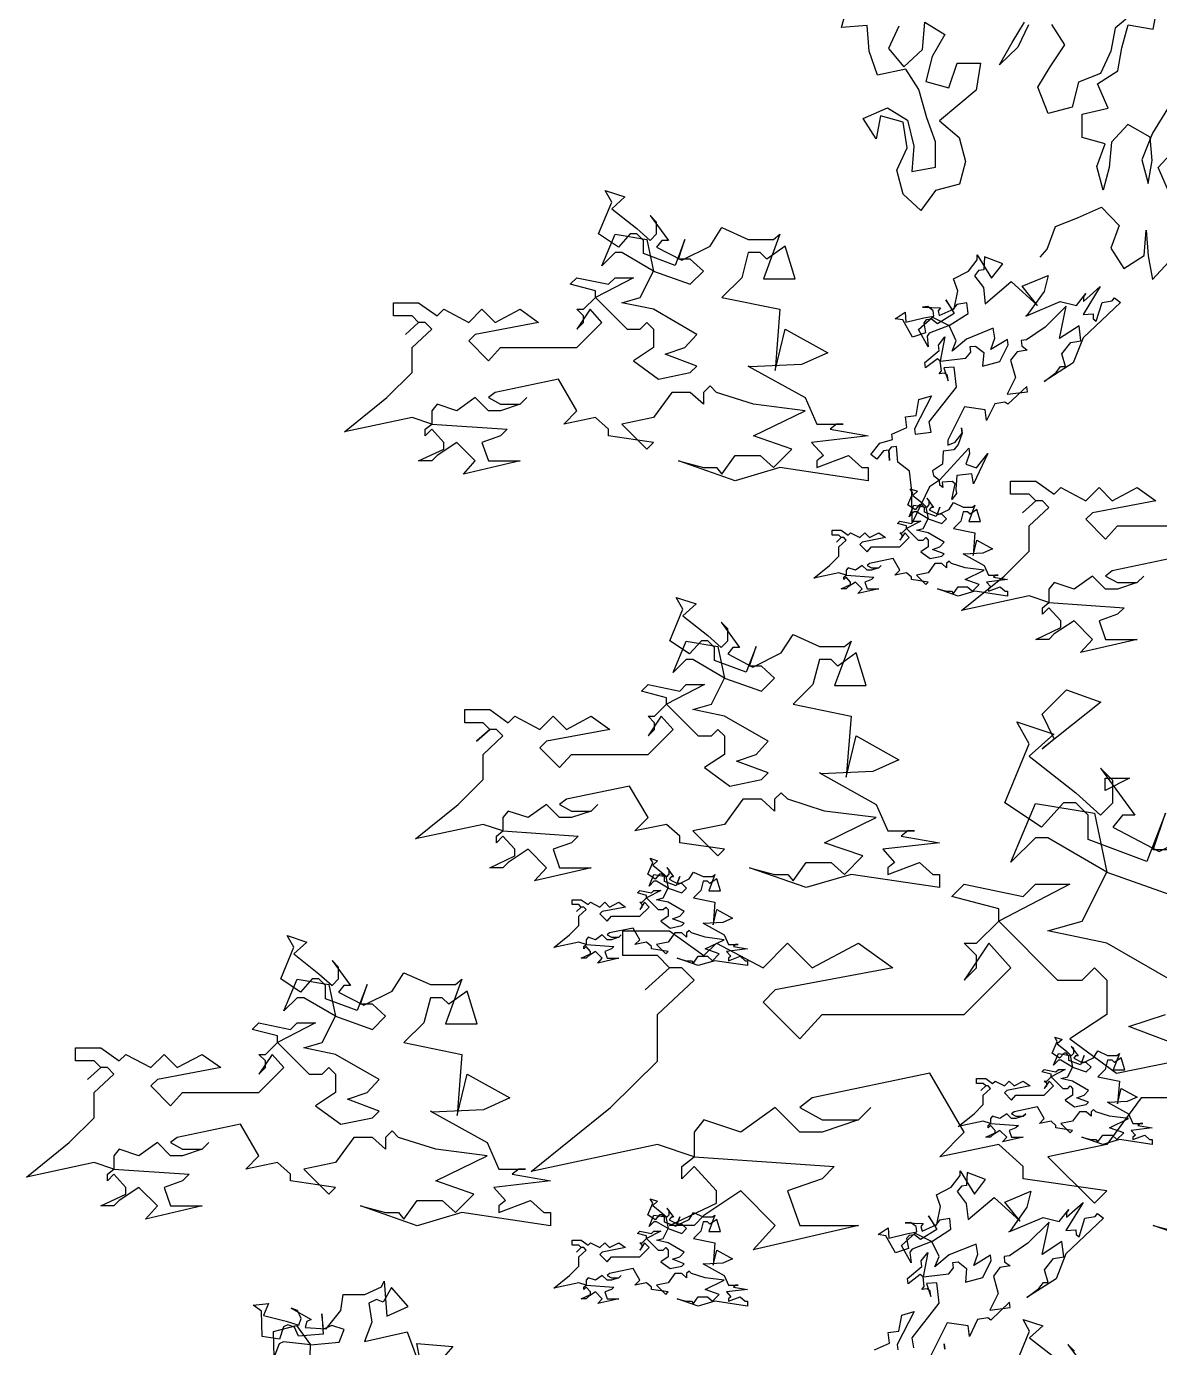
# Model space of a CAD drawing. Header units: millimetres. Extents: x 684983 to 685377, y 990360 to 990509.
# Drawn here: x 685003.9329 to 685004.344, y 990375.211 to 990375.6905 of the extents above; entities that cross this region are included whole.
import ezdxf

# ---------------------------------------------------------------- set-up
doc = ezdxf.new("R2010")
doc.units = ezdxf.units.MM
doc.layers.add('SYMBOLS', color=7, linetype='Continuous')
doc.layers.add('VENGA TREE', color=7, linetype='Continuous')

# ---------------------------------------------------------------- blocks, each defined once
blk = doc.blocks.new('A$C7BFB01F8')
at = {"layer": 'SYMBOLS', "color": 73}
for points in [[(1.6224, 3.7359), (1.6307, 3.7458), (1.6409, 3.7733), (1.6677, 3.7839), (1.6972, 3.7968), (1.7185, 3.7743), (1.7084, 3.7468), (1.7243, 3.7221), (1.749, 3.738), (1.7516, 3.7688), (1.7541, 3.7376), (1.7593, 3.7087), (1.7793, 3.7302)], [(1.779, 3.8156), (1.766, 3.8451), (1.786, 3.8666)], [(1.7774, 3.9165), (1.7594, 3.8871), (1.7462, 3.8546), (1.754, 3.8255), (1.759, 3.8535), (1.7564, 3.8821), (1.7293, 3.8974), (1.7093, 3.8759), (1.7066, 3.8451), (1.699, 3.8174), (1.6912, 3.8465), (1.7014, 3.874), (1.6736, 3.8816), (1.6735, 3.9101), (1.7052, 3.9176), (1.6922, 3.9472), (1.7169, 3.9631), (1.7219, 3.9911), (1.7295, 4.0189), (1.7601, 4.0137), (1.7651, 4.0417)], [(1.736, 4.0338), (1.7137, 4.0151), (1.7086, 3.9871), (1.6959, 3.9598), (1.6691, 3.9492), (1.6613, 3.9189), (1.6322, 3.9111), (1.6195, 3.9432), (1.6346, 3.9677), (1.6524, 3.9946), (1.6365, 4.0193)], [(1.608, 4.0192), (1.5953, 3.9918), (1.5728, 3.9705), (1.5881, 3.9976), (1.6031, 4.0222)], [(1.4502, 4.0174), (1.4375, 3.9901), (1.4562, 3.9678), (1.4788, 3.9891), (1.4817, 4.0224), (1.5062, 4.0074), (1.4909, 3.9803), (1.4831, 3.9499), (1.5109, 3.9423), (1.5212, 3.9724), (1.5497, 3.9725), (1.5442, 3.9394), (1.4996, 3.902), (1.5237, 3.8818), (1.5315, 3.8526), (1.5239, 3.8249), (1.4948, 3.8171), (1.4771, 3.7928), (1.4556, 3.8127), (1.4478, 3.8418), (1.4605, 3.8692), (1.4555, 3.9006), (1.4278, 3.9082), (1.4227, 3.8802), (1.4068, 3.9049), (1.4364, 3.9178), (1.4609, 3.9027), (1.4685, 3.8711), (1.4658, 3.8403), (1.4947, 3.8455), (1.4948, 3.8765), (1.4844, 3.9059), (1.4745, 3.9403), (1.4586, 3.965), (1.4243, 3.9576), (1.4139, 3.987), (1.4115, 4.0182), (1.3803, 4.0158), (1.3879, 4.0435)], [(1.1004, 3.7948), (1.131, 3.7707), (1.1471, 3.7562), (1.155, 3.7642), (1.155, 3.7787), (1.1471, 3.7868), (1.1695, 3.7562), (1.1615, 3.7562), (1.155, 3.7482), (1.1856, 3.7322), (1.2202, 3.7494), (1.2346, 3.7719), (1.2668, 3.7574), (1.2973, 3.7574), (1.3052, 3.7638), (1.2852, 3.7096), (1.3238, 3.7096), (1.3117, 3.7494), (1.2892, 3.7334), (1.2813, 3.7414), (1.2668, 3.7414), (1.2588, 3.7108), (1.2346, 3.6868), (1.3052, 3.6724), (1.2995, 3.5978), (1.3117, 3.6482), (1.3636, 3.6193), (1.3316, 3.6049), (1.2689, 3.6021), (1.2668, 3.6032), (1.3359, 3.5647), (1.3502, 3.5325), (1.3825, 3.5325), (1.3744, 3.5325), (1.3664, 3.5261), (1.4129, 3.518), (1.3439, 3.5101), (1.3583, 3.4941), (1.3502, 3.4875), (1.3502, 3.4795), (1.3888, 3.4941), (1.405, 3.4795), (1.4129, 3.4795), (1.4129, 3.4634), (1.3052, 3.4795), (1.2506, 3.4634), (1.1816, 3.4875), (1.2122, 3.4795), (1.2282, 3.4795), (1.2346, 3.4715), (1.2506, 3.4941), (1.2813, 3.4941), (1.2973, 3.4795), (1.3198, 3.502), (1.2732, 3.518), (1.3359, 3.5487), (1.2732, 3.5566), (1.2282, 3.5711), (1.2202, 3.5791), (1.2122, 3.5711), (1.2122, 3.5566), (1.1961, 3.5711), (1.1736, 3.5711), (1.1511, 3.5405), (1.1125, 3.5325), (1.1432, 3.502), (1.1511, 3.5101), (1.0965, 3.518), (1.0965, 3.5261), (1.0805, 3.5405), (1.0419, 3.5325), (1.0579, 3.5487), (1.0355, 3.5871), (0.9584, 3.5711), (0.9503, 3.5647), (0.9649, 3.5566), (0.9888, 3.5566), (0.9969, 3.5647), (0.9888, 3.5566), (0.9649, 3.5487), (0.9503, 3.5487), (0.9342, 3.5647), (0.9118, 3.5487), (0.8876, 3.5566), (0.8813, 3.5487), (0.8813, 3.5325), (0.9728, 3.5261), (0.9649, 3.518), (0.9423, 3.5101), (0.9503, 3.4875), (0.9888, 3.4875), (0.9198, 3.4715), (0.9342, 3.4875), (0.9118, 3.5101), (0.8876, 3.4941), (0.8813, 3.4875), (0.8651, 3.4875), (0.8958, 3.502), (0.8958, 3.5101), (0.8813, 3.5261), (0.8732, 3.518), (0.8732, 3.5261), (0.8813, 3.5325), (0.8572, 3.5405), (0.7747, 3.5228), (0.8265, 3.5647), (0.8572, 3.5951), (0.8572, 3.6257), (0.8813, 3.6482), (0.8732, 3.6562), (0.8651, 3.6562), (0.8491, 3.6417), (0.8651, 3.6562), (0.8572, 3.6643), (0.8346, 3.6643), (0.8346, 3.6803), (0.8651, 3.6803), (0.8876, 3.6643), (0.8958, 3.6724), (0.9263, 3.6562), (0.9423, 3.6724), (0.9584, 3.6562), (0.9888, 3.6724), (1.0113, 3.6562), (0.9342, 3.6417), (0.9263, 3.6338), (0.9503, 3.6097), (0.9649, 3.6257), (1.0579, 3.6257), (1.0885, 3.6562), (1.0741, 3.6724), (1.0579, 3.6482), (1.0659, 3.6562), (1.0659, 3.6643), (1.0579, 3.6724), (1.0659, 3.6724), (1.0805, 3.6868), (1.0805, 3.6948), (1.0499, 3.7028), (1.0579, 3.7108), (1.0965, 3.7028), (1.1046, 3.7108), (1.1269, 3.7108), (1.0805, 3.6868), (1.119, 3.6482), (1.1351, 3.6482), (1.1432, 3.6562), (1.1511, 3.6482), (1.1511, 3.6257), (1.1269, 3.6097), (1.1575, 3.5871), (1.1961, 3.5951), (1.2042, 3.6032), (1.1656, 3.6177), (1.1896, 3.6257), (1.2042, 3.6417), (1.1511, 3.6724), (1.1125, 3.6803), (1.1351, 3.6868), (1.1511, 3.7188), (1.1125, 3.7414), (1.1046, 3.7414), (1.0885, 3.7253), (1.1046, 3.7638), (1.1432, 3.7574), (1.1511, 3.7188), (1.1961, 3.7028), (1.2122, 3.7188), (1.1961, 3.7334), (1.1816, 3.7334), (1.1896, 3.7574), (1.1775, 3.7258), (1.139, 3.7402), (1.139, 3.7562), (1.131, 3.7642), (1.1229, 3.7642), (1.1085, 3.7482), (1.0844, 3.7642), (1.1004, 3.8028), (1.0924, 3.8172), (1.1165, 3.8093), (1.1004, 3.7948), (1.1004, 3.7948)], [(1.4588, 3.6566), (1.4806, 3.6619), (1.4929, 3.6641), (1.4921, 3.6706), (1.4855, 3.6757), (1.479, 3.675), (1.5009, 3.6743), (1.498, 3.6706), (1.4993, 3.6649), (1.5175, 3.673), (1.522, 3.6949), (1.5169, 3.7094), (1.5349, 3.7188), (1.5457, 3.7327), (1.5456, 3.7386), (1.5631, 3.7102), (1.5768, 3.7277), (1.5545, 3.7364), (1.5538, 3.7205), (1.5473, 3.7197), (1.5422, 3.7131), (1.5532, 3.6987), (1.5555, 3.6791), (1.5872, 3.7061), (1.619, 3.6769), (1.6004, 3.7004), (1.632, 3.7137), (1.6272, 3.6941), (1.6062, 3.6646), (1.6049, 3.664), (1.6469, 3.6817), (1.6666, 3.6768), (1.6781, 3.6914), (1.6753, 3.6878), (1.6753, 3.6818), (1.6955, 3.7001), (1.6746, 3.6659), (1.687, 3.6668), (1.6871, 3.6608), (1.6907, 3.6579), (1.6978, 3.6806), (1.7102, 3.6828), (1.713, 3.6864), (1.7203, 3.6807), (1.6747, 3.6375), (1.6626, 3.607), (1.6271, 3.5842), (1.6417, 3.5952), (1.6473, 3.6025), (1.6532, 3.6026), (1.6487, 3.6179), (1.6596, 3.6318), (1.6719, 3.6339), (1.6697, 3.6521), (1.6458, 3.6367), (1.6542, 3.676), (1.6283, 3.6504), (1.6057, 3.6351), (1.5993, 3.6343), (1.6, 3.6278), (1.6066, 3.6227), (1.5943, 3.6205), (1.5863, 3.6103), (1.5922, 3.5892), (1.5821, 3.5689), (1.6069, 3.5719), (1.6061, 3.5784), (1.583, 3.5565), (1.5794, 3.5593), (1.5671, 3.5572), (1.557, 3.5368), (1.5554, 3.5498), (1.53, 3.5533), (1.5098, 3.5126), (1.5098, 3.5066), (1.5187, 3.5104), (1.5272, 3.5213), (1.5264, 3.5278), (1.5272, 3.5213), (1.5223, 3.5076), (1.5171, 3.5009), (1.5042, 3.4994), (1.5034, 3.4835), (1.4912, 3.4753), (1.4926, 3.4696), (1.4999, 3.4639), (1.5354, 3.5032), (1.5362, 3.4967), (1.5318, 3.4836), (1.5449, 3.4792), (1.5586, 3.4967), (1.5413, 3.4597), (1.5392, 3.4719), (1.521, 3.4698), (1.5196, 3.4531), (1.5204, 3.4479), (1.5146, 3.4406), (1.5189, 3.4596), (1.5153, 3.4625), (1.5028, 3.4616), (1.5036, 3.4551), (1.5, 3.4579), (1.4999, 3.4639), (1.4877, 3.4558), (1.4664, 3.412), (1.4659, 3.4505), (1.463, 3.4752), (1.4491, 3.4861), (1.4474, 3.505), (1.4409, 3.5042), (1.438, 3.5005), (1.4389, 3.4881), (1.438, 3.5005), (1.4315, 3.4998), (1.4235, 3.4896), (1.4162, 3.4952), (1.4271, 3.5091), (1.4423, 3.5136), (1.4416, 3.5202), (1.4598, 3.5283), (1.4581, 3.5413), (1.4712, 3.5429), (1.4747, 3.5624), (1.49, 3.5669), (1.4692, 3.5268), (1.47, 3.5203), (1.4894, 3.5226), (1.4873, 3.535), (1.5204, 3.5772), (1.5174, 3.6019), (1.505, 3.6011), (1.5102, 3.5852), (1.5094, 3.5917), (1.5057, 3.5945), (1.4992, 3.5938), (1.5021, 3.5974), (1.5007, 3.6092), (1.4971, 3.612), (1.4826, 3.601), (1.4818, 3.6075), (1.4992, 3.6221), (1.4984, 3.6287), (1.5063, 3.6388), (1.5007, 3.6092), (1.5319, 3.6129), (1.5377, 3.6202), (1.5369, 3.6268), (1.5434, 3.6275), (1.5536, 3.6195), (1.5522, 3.6028), (1.5734, 3.6087), (1.5835, 3.6291), (1.5827, 3.6356), (1.5624, 3.6232), (1.5672, 3.637), (1.5651, 3.6493), (1.5324, 3.6361), (1.515, 3.6214), (1.5201, 3.6339), (1.5113, 3.6526), (1.4873, 3.6431), (1.4845, 3.6395), (1.486, 3.6265), (1.4743, 3.6475), (1.491, 3.6627), (1.5113, 3.6526), (1.5346, 3.6674), (1.533, 3.6803), (1.5207, 3.6782), (1.5155, 3.6717), (1.5075, 3.6838), (1.5175, 3.6671), (1.4973, 3.6547), (1.49, 3.6604), (1.4835, 3.6596), (1.4806, 3.656), (1.4828, 3.6437), (1.4669, 3.6385), (1.4551, 3.6595), (1.4457, 3.6609), (1.4579, 3.669), (1.4588, 3.6566), (1.4588, 3.6566)], [(0.7131, 2.8865), (0.7436, 2.8624), (0.7598, 2.848), (0.7677, 2.856), (0.7677, 2.8705), (0.7598, 2.8786), (0.7822, 2.848), (0.7741, 2.848), (0.7677, 2.84), (0.7982, 2.824), (0.8329, 2.8412), (0.8473, 2.8636), (0.8794, 2.8492), (0.9099, 2.8492), (0.9179, 2.8556), (0.8978, 2.8014), (0.9364, 2.8014), (0.9243, 2.8412), (0.9019, 2.8252), (0.8939, 2.8331), (0.8794, 2.8331), (0.8715, 2.8026), (0.8473, 2.7785), (0.9179, 2.7641), (0.9121, 2.6896), (0.9243, 2.7399), (0.9763, 2.7111), (0.9443, 2.6967), (0.8816, 2.6938), (0.8794, 2.6949), (0.9485, 2.6565), (0.9629, 2.6243), (0.9952, 2.6243), (0.9871, 2.6243), (0.979, 2.6179), (1.0256, 2.6098), (0.9566, 2.6019), (0.971, 2.5858), (0.9629, 2.5793), (0.9629, 2.5712), (1.0015, 2.5858), (1.0176, 2.5712), (1.0256, 2.5712), (1.0256, 2.5552), (0.9179, 2.5712), (0.8633, 2.5552), (0.7943, 2.5793), (0.8248, 2.5712), (0.8408, 2.5712), (0.8473, 2.5633), (0.8633, 2.5858), (0.8939, 2.5858), (0.9099, 2.5712), (0.9325, 2.5938), (0.8859, 2.6098), (0.9485, 2.6404), (0.8859, 2.6484), (0.8408, 2.6629), (0.8329, 2.6708), (0.8248, 2.6629), (0.8248, 2.6484), (0.8088, 2.6629), (0.7862, 2.6629), (0.7638, 2.6323), (0.7252, 2.6243), (0.7558, 2.5938), (0.7638, 2.6019), (0.7092, 2.6098), (0.7092, 2.6179), (0.6932, 2.6323), (0.6546, 2.6243), (0.6706, 2.6404), (0.6481, 2.6789), (0.5711, 2.6629), (0.5629, 2.6565), (0.5775, 2.6484), (0.6015, 2.6484), (0.6096, 2.6565), (0.6015, 2.6484), (0.5775, 2.6404), (0.5629, 2.6404), (0.5469, 2.6565), (0.5244, 2.6404), (0.5002, 2.6484), (0.4939, 2.6404), (0.4939, 2.6243), (0.5855, 2.6179), (0.5775, 2.6098), (0.555, 2.6019), (0.5629, 2.5793), (0.6015, 2.5793), (0.5325, 2.5633), (0.5469, 2.5793), (0.5244, 2.6019), (0.5002, 2.5858), (0.4939, 2.5793), (0.4778, 2.5793), (0.5084, 2.5938), (0.5084, 2.6019), (0.4939, 2.6179), (0.4859, 2.6098), (0.4859, 2.6179), (0.4939, 2.6243), (0.4698, 2.6323), (0.3873, 2.6146), (0.4392, 2.6565), (0.4698, 2.6869), (0.4698, 2.7175), (0.4939, 2.7399), (0.4859, 2.748), (0.4778, 2.748), (0.4618, 2.7335), (0.4778, 2.748), (0.4698, 2.7561), (0.4473, 2.7561), (0.4473, 2.7721), (0.4778, 2.7721), (0.5002, 2.7561), (0.5084, 2.7641), (0.5389, 2.748), (0.555, 2.7641), (0.5711, 2.748), (0.6015, 2.7641), (0.624, 2.748), (0.5469, 2.7335), (0.5389, 2.7256), (0.5629, 2.7015), (0.5775, 2.7175), (0.6706, 2.7175), (0.7011, 2.748), (0.6867, 2.7641), (0.6706, 2.7399), (0.6786, 2.748), (0.6786, 2.7561), (0.6706, 2.7641), (0.6786, 2.7641), (0.6932, 2.7785), (0.6932, 2.7866), (0.6625, 2.7945), (0.6706, 2.8026), (0.7092, 2.7945), (0.7172, 2.8026), (0.7396, 2.8026), (0.6932, 2.7785), (0.7316, 2.7399), (0.7478, 2.7399), (0.7558, 2.748), (0.7638, 2.7399), (0.7638, 2.7175), (0.7396, 2.7015), (0.7702, 2.6789), (0.8088, 2.6869), (0.8169, 2.6949), (0.7783, 2.7094), (0.8023, 2.7175), (0.8169, 2.7335), (0.7638, 2.7641), (0.7252, 2.7721), (0.7478, 2.7785), (0.7638, 2.8106), (0.7252, 2.8331), (0.7172, 2.8331), (0.7011, 2.8171), (0.7172, 2.8556), (0.7558, 2.8492), (0.7638, 2.8106), (0.8088, 2.7945), (0.8248, 2.8106), (0.8088, 2.8252), (0.7943, 2.8252), (0.8023, 2.8492), (0.7902, 2.8175), (0.7517, 2.8319), (0.7517, 2.848), (0.7436, 2.856), (0.7356, 2.856), (0.7212, 2.84), (0.6971, 2.856), (0.7131, 2.8946), (0.705, 2.909), (0.7291, 2.901), (0.7131, 2.8865), (0.7131, 2.8865)], [(0.676, 2.4458), (0.7039, 2.4389), (0.7192, 2.4341), (0.7221, 2.442), (0.7177, 2.4517), (0.7098, 2.4547), (0.7343, 2.441), (0.7289, 2.4385), (0.727, 2.4312), (0.7524, 2.4297), (0.7705, 2.4519), (0.7733, 2.4714), (0.7994, 2.4715), (0.8199, 2.4808), (0.8233, 2.4876), (0.8264, 2.445), (0.8523, 2.4568), (0.832, 2.4799), (0.8218, 2.4622), (0.814, 2.4651), (0.8043, 2.4607), (0.8083, 2.4377), (0.7993, 2.4141), (0.8513, 2.426), (0.8702, 2.3741), (0.863, 2.4117), (0.9068, 2.4082), (0.8897, 2.3887)], [(0.7324, 2.3837), (0.7333, 2.4102), (0.7005, 2.4136), (0.6951, 2.4111), (0.6892, 2.3954), (0.6882, 2.4262), (0.7162, 2.4337), (0.7333, 2.4102), (0.7685, 2.4131), (0.7744, 2.4288), (0.7592, 2.4338), (0.7494, 2.4293), (0.7474, 2.4479), (0.749, 2.4229), (0.7187, 2.4208), (0.7138, 2.4316), (0.7059, 2.4346), (0.7004, 2.4321), (0.6957, 2.4169), (0.6745, 2.4204), (0.6735, 2.4512), (0.6637, 2.4585), (0.6823, 2.4605), (0.676, 2.4458), (0.676, 2.4458)]]:
    blk.add_lwpolyline(points, dxfattribs=at)
at = {"layer": 'SYMBOLS', "color": 99}
for points in [[(1.7873, 3.3696), (1.7102, 3.3536), (1.702, 3.3472), (1.7166, 3.3391), (1.7406, 3.3391), (1.7487, 3.3472), (1.7406, 3.3391), (1.7166, 3.3312), (1.702, 3.3312), (1.686, 3.3472), (1.6636, 3.3312), (1.6394, 3.3391), (1.633, 3.3312), (1.633, 3.315), (1.7246, 3.3086), (1.7166, 3.3005), (1.6941, 3.2926), (1.702, 3.27), (1.7406, 3.27), (1.6716, 3.254), (1.686, 3.27), (1.6636, 3.2926), (1.6394, 3.2766), (1.633, 3.27), (1.6169, 3.27), (1.6475, 3.2845), (1.6475, 3.2926), (1.633, 3.3086), (1.625, 3.3005), (1.625, 3.3086), (1.633, 3.315), (1.609, 3.323), (1.5264, 3.3053), (1.5783, 3.3472), (1.609, 3.3776), (1.609, 3.4082), (1.633, 3.4307), (1.625, 3.4387), (1.6169, 3.4387), (1.6009, 3.4242), (1.6169, 3.4387), (1.609, 3.4468), (1.5864, 3.4468), (1.5864, 3.4628), (1.6169, 3.4628), (1.6394, 3.4468), (1.6475, 3.4549), (1.678, 3.4387), (1.6941, 3.4549), (1.7102, 3.4387), (1.7406, 3.4549), (1.7631, 3.4387), (1.686, 3.4242), (1.678, 3.4163), (1.702, 3.3922), (1.7166, 3.4082), (1.8097, 3.4082)], [(1.4671, 3.4452), (1.4784, 3.4363), (1.4843, 3.4309), (1.4873, 3.4339), (1.4873, 3.4392), (1.4843, 3.4422), (1.4926, 3.4309), (1.4896, 3.4309), (1.4873, 3.428), (1.4985, 3.422), (1.5114, 3.4284), (1.5167, 3.4367), (1.5286, 3.4313), (1.5398, 3.4313), (1.5428, 3.4337), (1.5354, 3.4137), (1.5496, 3.4137), (1.5452, 3.4284), (1.5369, 3.4225), (1.5339, 3.4254), (1.5286, 3.4254), (1.5256, 3.4141), (1.5167, 3.4052), (1.5428, 3.3999), (1.5406, 3.3724), (1.5452, 3.391), (1.5644, 3.3803), (1.5525, 3.375), (1.5294, 3.3739), (1.5286, 3.3743), (1.5541, 3.3601), (1.5594, 3.3482), (1.5713, 3.3482), (1.5684, 3.3482), (1.5654, 3.3458), (1.5826, 3.3429), (1.5571, 3.3399), (1.5624, 3.334), (1.5594, 3.3316), (1.5594, 3.3286), (1.5737, 3.334), (1.5796, 3.3286), (1.5826, 3.3286), (1.5826, 3.3227), (1.5428, 3.3286), (1.5226, 3.3227), (1.4971, 3.3316), (1.5084, 3.3286), (1.5143, 3.3286), (1.5167, 3.3257), (1.5226, 3.334), (1.5339, 3.334), (1.5398, 3.3286), (1.5482, 3.3369), (1.5309, 3.3429), (1.5541, 3.3542), (1.5309, 3.3571), (1.5143, 3.3625), (1.5114, 3.3654), (1.5084, 3.3625), (1.5084, 3.3571), (1.5024, 3.3625), (1.4941, 3.3625), (1.4858, 3.3512), (1.4715, 3.3482), (1.4829, 3.3369), (1.4858, 3.3399), (1.4656, 3.3429), (1.4656, 3.3458), (1.4597, 3.3512), (1.4454, 3.3482), (1.4514, 3.3542), (1.4431, 3.3684), (1.4146, 3.3625), (1.4116, 3.3601), (1.417, 3.3571), (1.4258, 3.3571), (1.4288, 3.3601), (1.4258, 3.3571), (1.417, 3.3542), (1.4116, 3.3542), (1.4056, 3.3601), (1.3973, 3.3542), (1.3884, 3.3571), (1.3861, 3.3542), (1.3861, 3.3482), (1.4199, 3.3458), (1.417, 3.3429), (1.4086, 3.3399), (1.4116, 3.3316), (1.4258, 3.3316), (1.4003, 3.3257), (1.4056, 3.3316), (1.3973, 3.3399), (1.3884, 3.334), (1.3861, 3.3316), (1.3801, 3.3316), (1.3914, 3.3369), (1.3914, 3.3399), (1.3861, 3.3458), (1.3831, 3.3429), (1.3831, 3.3458), (1.3861, 3.3482), (1.3772, 3.3512), (1.3467, 3.3446), (1.3658, 3.3601), (1.3772, 3.3713), (1.3772, 3.3827), (1.3861, 3.391), (1.3831, 3.394), (1.3801, 3.394), (1.3742, 3.3886), (1.3801, 3.394), (1.3772, 3.3969), (1.3688, 3.3969), (1.3688, 3.4029), (1.3801, 3.4029), (1.3884, 3.3969), (1.3914, 3.3999), (1.4027, 3.394), (1.4086, 3.3999), (1.4146, 3.394), (1.4258, 3.3999), (1.4341, 3.394), (1.4056, 3.3886), (1.4027, 3.3857), (1.4116, 3.3767), (1.417, 3.3827), (1.4514, 3.3827), (1.4626, 3.394), (1.4573, 3.3999), (1.4514, 3.391), (1.4543, 3.394), (1.4543, 3.3969), (1.4514, 3.3999), (1.4543, 3.3999), (1.4597, 3.4052), (1.4597, 3.4082), (1.4484, 3.4112), (1.4514, 3.4141), (1.4656, 3.4112), (1.4686, 3.4141), (1.4769, 3.4141), (1.4597, 3.4052), (1.4739, 3.391), (1.4799, 3.391), (1.4829, 3.394), (1.4858, 3.391), (1.4858, 3.3827), (1.4769, 3.3767), (1.4882, 3.3684), (1.5024, 3.3713), (1.5054, 3.3743), (1.4912, 3.3797), (1.5, 3.3827), (1.5054, 3.3886), (1.4858, 3.3999), (1.4715, 3.4029), (1.4799, 3.4052), (1.4858, 3.4171), (1.4715, 3.4254), (1.4686, 3.4254), (1.4626, 3.4195), (1.4686, 3.4337), (1.4829, 3.4313), (1.4858, 3.4171), (1.5024, 3.4112), (1.5084, 3.4171), (1.5024, 3.4225), (1.4971, 3.4225), (1.5, 3.4313), (1.4956, 3.4197), (1.4813, 3.425), (1.4813, 3.4309), (1.4784, 3.4339), (1.4754, 3.4339), (1.4701, 3.428), (1.4612, 3.4339), (1.4671, 3.4481), (1.4641, 3.4535), (1.473, 3.4505), (1.4671, 3.4452), (1.4671, 3.4452)], [(1.1871, 3.2988), (1.2176, 3.2747), (1.2337, 3.2602), (1.2417, 3.2683), (1.2417, 3.2828), (1.2337, 3.2908), (1.2562, 3.2602), (1.2481, 3.2602), (1.2417, 3.2523), (1.2722, 3.2362), (1.3069, 3.2535), (1.3213, 3.2759), (1.3534, 3.2614), (1.3839, 3.2614), (1.3919, 3.2678), (1.3718, 3.2137), (1.4104, 3.2137), (1.3983, 3.2535), (1.3759, 3.2374), (1.3679, 3.2454), (1.3534, 3.2454), (1.3455, 3.2149), (1.3213, 3.1908), (1.3919, 3.1764), (1.3861, 3.1019), (1.3983, 3.1522), (1.4503, 3.1233), (1.4183, 3.1089), (1.3556, 3.1061), (1.3534, 3.1072), (1.4225, 3.0687), (1.4369, 3.0366), (1.4692, 3.0366), (1.4611, 3.0366), (1.453, 3.0301), (1.4996, 3.0221), (1.4306, 3.0141), (1.445, 2.9981), (1.4369, 2.9916), (1.4369, 2.9835), (1.4755, 2.9981), (1.4916, 2.9835), (1.4996, 2.9835), (1.4996, 2.9675), (1.3919, 2.9835), (1.3373, 2.9675), (1.2683, 2.9916), (1.2988, 2.9835), (1.3148, 2.9835), (1.3213, 2.9755), (1.3373, 2.9981), (1.3679, 2.9981), (1.3839, 2.9835), (1.4065, 3.006), (1.3598, 3.0221), (1.4225, 3.0527), (1.3598, 3.0607), (1.3148, 3.0751), (1.3069, 3.0831), (1.2988, 3.0751), (1.2988, 3.0607), (1.2828, 3.0751), (1.2602, 3.0751), (1.2378, 3.0445), (1.1992, 3.0366), (1.2298, 3.006), (1.2378, 3.0141), (1.1832, 3.0221), (1.1832, 3.0301), (1.1672, 3.0445), (1.1286, 3.0366), (1.1446, 3.0527), (1.1221, 3.0912), (1.0451, 3.0751), (1.0369, 3.0687), (1.0515, 3.0607), (1.0755, 3.0607), (1.0836, 3.0687), (1.0755, 3.0607), (1.0515, 3.0527), (1.0369, 3.0527), (1.0209, 3.0687), (0.9984, 3.0527), (0.9742, 3.0607), (0.9679, 3.0527), (0.9679, 3.0366), (1.0595, 3.0301), (1.0515, 3.0221), (1.029, 3.0141), (1.0369, 2.9916), (1.0755, 2.9916), (1.0065, 2.9755), (1.0209, 2.9916), (0.9984, 3.0141), (0.9742, 2.9981), (0.9679, 2.9916), (0.9518, 2.9916), (0.9824, 3.006), (0.9824, 3.0141), (0.9679, 3.0301), (0.9599, 3.0221), (0.9599, 3.0301), (0.9679, 3.0366), (0.9438, 3.0445), (0.8613, 3.0269), (0.9132, 3.0687), (0.9438, 3.0991), (0.9438, 3.1298), (0.9679, 3.1522), (0.9599, 3.1603), (0.9518, 3.1603), (0.9358, 3.1458), (0.9518, 3.1603), (0.9438, 3.1683), (0.9213, 3.1683), (0.9213, 3.1844), (0.9518, 3.1844), (0.9742, 3.1683), (0.9824, 3.1764), (1.0129, 3.1603), (1.029, 3.1764), (1.0451, 3.1603), (1.0755, 3.1764), (1.0979, 3.1603), (1.0209, 3.1458), (1.0129, 3.1378), (1.0369, 3.1137), (1.0515, 3.1298), (1.1446, 3.1298), (1.1751, 3.1603), (1.1607, 3.1764), (1.1446, 3.1522), (1.1525, 3.1603), (1.1525, 3.1683), (1.1446, 3.1764), (1.1525, 3.1764), (1.1672, 3.1908), (1.1672, 3.1989), (1.1365, 3.2068), (1.1446, 3.2149), (1.1832, 3.2068), (1.1912, 3.2149), (1.2136, 3.2149), (1.1672, 3.1908), (1.2056, 3.1522), (1.2218, 3.1522), (1.2298, 3.1603), (1.2378, 3.1522), (1.2378, 3.1298), (1.2136, 3.1137), (1.2442, 3.0912), (1.2828, 3.0991), (1.2909, 3.1072), (1.2523, 3.1217), (1.2763, 3.1298), (1.2909, 3.1458), (1.2378, 3.1764), (1.1992, 3.1844), (1.2218, 3.1908), (1.2378, 3.2228), (1.1992, 3.2454), (1.1912, 3.2454), (1.1751, 3.2294), (1.1912, 3.2678), (1.2298, 3.2614), (1.2378, 3.2228), (1.2828, 3.2068), (1.2988, 3.2228), (1.2828, 3.2374), (1.2683, 3.2374), (1.2763, 3.2614), (1.2642, 3.2298), (1.2257, 3.2442), (1.2257, 3.2602), (1.2176, 3.2683), (1.2096, 3.2683), (1.1952, 3.2523), (1.1711, 3.2683), (1.1871, 3.3069), (1.179, 3.3212), (1.2031, 3.3133), (1.1871, 3.2988), (1.1871, 3.2988)], [(1.6246, 3.1366), (1.6396, 3.1488), (1.6246, 3.1786), (1.6544, 3.2084), (1.6964, 3.1936), (1.6246, 3.1366), (1.6246, 3.1366)], [(1.609, 3.1277), (1.6658, 3.0828), (1.6959, 3.0558), (1.7107, 3.0708), (1.7107, 3.0978), (1.6959, 3.1128), (1.7377, 3.0558), (1.7227, 3.0558), (1.7107, 3.041), (1.7675, 3.0112), (1.832, 3.0432)], [(1.8887, 2.5107), (1.7602, 2.5556), (1.817, 2.5405)], [(1.7872, 2.7112), (1.7452, 2.7112), (1.7034, 2.6542), (1.6315, 2.6394), (1.6886, 2.5826), (1.7034, 2.5976), (1.6017, 2.6124), (1.6017, 2.6274), (1.5719, 2.6542), (1.5, 2.6394), (1.5299, 2.6694), (1.4881, 2.741), (1.3446, 2.7112), (1.3294, 2.6992), (1.3566, 2.6842), (1.4012, 2.6842), (1.4162, 2.6992), (1.4012, 2.6842), (1.3566, 2.6694), (1.3294, 2.6694), (1.2995, 2.6992), (1.2577, 2.6694), (1.2127, 2.6842), (1.2009, 2.6694), (1.2009, 2.6394), (1.3714, 2.6274), (1.3566, 2.6124), (1.3145, 2.5976), (1.3294, 2.5556), (1.4012, 2.5556), (1.2727, 2.5257), (1.2995, 2.5556), (1.2577, 2.5976), (1.2127, 2.5677), (1.2009, 2.5556), (1.1709, 2.5556), (1.2279, 2.5826), (1.2279, 2.5976), (1.2009, 2.6274), (1.1859, 2.6124), (1.1859, 2.6274), (1.2009, 2.6394), (1.156, 2.6542), (1.0024, 2.6213), (1.099, 2.6992), (1.156, 2.7559), (1.156, 2.8129), (1.2009, 2.8547), (1.1859, 2.8697), (1.1709, 2.8697), (1.141, 2.8427), (1.1709, 2.8697), (1.156, 2.8847), (1.114, 2.8847), (1.114, 2.9146), (1.1709, 2.9146), (1.2127, 2.8847), (1.2279, 2.8997), (1.2847, 2.8697), (1.3145, 2.8997), (1.3446, 2.8697), (1.4012, 2.8997), (1.443, 2.8697), (1.2995, 2.8427), (1.2847, 2.8279), (1.3294, 2.7831), (1.3566, 2.8129), (1.5299, 2.8129), (1.5867, 2.8697), (1.5599, 2.8997), (1.5299, 2.8547), (1.5447, 2.8697), (1.5447, 2.8847), (1.5299, 2.8997), (1.5447, 2.8997), (1.5719, 2.9265), (1.5719, 2.9416), (1.5148, 2.9564), (1.5299, 2.9714), (1.6017, 2.9564), (1.6167, 2.9714), (1.6583, 2.9714), (1.5719, 2.9265), (1.6435, 2.8547), (1.6735, 2.8547), (1.6886, 2.8697), (1.7034, 2.8547), (1.7034, 2.8129), (1.6583, 2.7831), (1.7154, 2.741), (1.7872, 2.7559)], [(1.8022, 2.7709), (1.7304, 2.7979), (1.775, 2.8129)], [(1.8022, 2.8427), (1.7034, 2.8997), (1.6315, 2.9146), (1.6735, 2.9265), (1.7034, 2.9862), (1.6315, 3.0282), (1.6167, 3.0282), (1.5867, 2.9984), (1.6167, 3.07), (1.6886, 3.058), (1.7034, 2.9862), (1.7872, 2.9564)], [(1.7872, 3.0134), (1.7602, 3.0134), (1.775, 3.058), (1.7525, 2.9992), (1.6809, 3.026), (1.6809, 3.0558), (1.6658, 3.0708), (1.6508, 3.0708), (1.624, 3.041), (1.5792, 3.0708), (1.609, 3.1427), (1.594, 3.1695), (1.6388, 3.1546), (1.609, 3.1277), (1.609, 3.1277)], [(1.7015, 3.0859), (1.7015, 3.1007), (1.7313, 3.1007), (1.7015, 3.0859), (1.7015, 3.0859)], [(1.1503, 2.9949), (1.1616, 2.986), (1.1675, 2.9806), (1.1705, 2.9836), (1.1705, 2.989), (1.1675, 2.9919), (1.1758, 2.9806), (1.1728, 2.9806), (1.1705, 2.9777), (1.1818, 2.9717), (1.1946, 2.9781), (1.1999, 2.9864), (1.2118, 2.9811), (1.223, 2.9811), (1.226, 2.9834), (1.2186, 2.9634), (1.2328, 2.9634), (1.2284, 2.9781), (1.2201, 2.9722), (1.2171, 2.9751), (1.2118, 2.9751), (1.2088, 2.9639), (1.1999, 2.9549), (1.226, 2.9496), (1.2239, 2.9221), (1.2284, 2.9407), (1.2476, 2.93), (1.2357, 2.9247), (1.2126, 2.9236), (1.2118, 2.924), (1.2373, 2.9098), (1.2426, 2.8979), (1.2546, 2.8979), (1.2516, 2.8979), (1.2486, 2.8956), (1.2658, 2.8926), (1.2403, 2.8896), (1.2456, 2.8837), (1.2426, 2.8813), (1.2426, 2.8783), (1.2569, 2.8837), (1.2629, 2.8783), (1.2658, 2.8783), (1.2658, 2.8724), (1.226, 2.8783), (1.2058, 2.8724), (1.1803, 2.8813), (1.1916, 2.8783), (1.1975, 2.8783), (1.1999, 2.8754), (1.2058, 2.8837), (1.2171, 2.8837), (1.223, 2.8783), (1.2314, 2.8867), (1.2141, 2.8926), (1.2373, 2.9039), (1.2141, 2.9068), (1.1975, 2.9122), (1.1946, 2.9151), (1.1916, 2.9122), (1.1916, 2.9068), (1.1857, 2.9122), (1.1773, 2.9122), (1.169, 2.9009), (1.1548, 2.8979), (1.1661, 2.8867), (1.169, 2.8896), (1.1488, 2.8926), (1.1488, 2.8956), (1.1429, 2.9009), (1.1287, 2.8979), (1.1346, 2.9039), (1.1263, 2.9181), (1.0978, 2.9122), (1.0948, 2.9098), (1.1002, 2.9068), (1.109, 2.9068), (1.112, 2.9098), (1.109, 2.9068), (1.1002, 2.9039), (1.0948, 2.9039), (1.0888, 2.9098), (1.0805, 2.9039), (1.0716, 2.9068), (1.0693, 2.9039), (1.0693, 2.8979), (1.1031, 2.8956), (1.1002, 2.8926), (1.0918, 2.8896), (1.0948, 2.8813), (1.109, 2.8813), (1.0835, 2.8754), (1.0888, 2.8813), (1.0805, 2.8896), (1.0716, 2.8837), (1.0693, 2.8813), (1.0633, 2.8813), (1.0746, 2.8867), (1.0746, 2.8896), (1.0693, 2.8956), (1.0663, 2.8926), (1.0663, 2.8956), (1.0693, 2.8979), (1.0604, 2.9009), (1.0299, 2.8944), (1.049, 2.9098), (1.0604, 2.9211), (1.0604, 2.9324), (1.0693, 2.9407), (1.0663, 2.9437), (1.0633, 2.9437), (1.0574, 2.9383), (1.0633, 2.9437), (1.0604, 2.9466), (1.052, 2.9466), (1.052, 2.9526), (1.0633, 2.9526), (1.0716, 2.9466), (1.0746, 2.9496), (1.0859, 2.9437), (1.0918, 2.9496), (1.0978, 2.9437), (1.109, 2.9496), (1.1173, 2.9437), (1.0888, 2.9383), (1.0859, 2.9354), (1.0948, 2.9265), (1.1002, 2.9324), (1.1346, 2.9324), (1.1459, 2.9437), (1.1405, 2.9496), (1.1346, 2.9407), (1.1375, 2.9437), (1.1375, 2.9466), (1.1346, 2.9496), (1.1375, 2.9496), (1.1429, 2.9549), (1.1429, 2.9579), (1.1316, 2.9609), (1.1346, 2.9639), (1.1488, 2.9609), (1.1518, 2.9639), (1.1601, 2.9639), (1.1429, 2.9549), (1.1571, 2.9407), (1.1631, 2.9407), (1.1661, 2.9437), (1.169, 2.9407), (1.169, 2.9324), (1.1601, 2.9265), (1.1714, 2.9181), (1.1857, 2.9211), (1.1886, 2.924), (1.1744, 2.9294), (1.1832, 2.9324), (1.1886, 2.9383), (1.169, 2.9496), (1.1548, 2.9526), (1.1631, 2.9549), (1.169, 2.9668), (1.1548, 2.9751), (1.1518, 2.9751), (1.1459, 2.9692), (1.1518, 2.9834), (1.1661, 2.9811), (1.169, 2.9668), (1.1857, 2.9609), (1.1916, 2.9668), (1.1857, 2.9722), (1.1803, 2.9722), (1.1832, 2.9811), (1.1788, 2.9694), (1.1645, 2.9747), (1.1645, 2.9806), (1.1616, 2.9836), (1.1586, 2.9836), (1.1533, 2.9777), (1.1444, 2.9836), (1.1503, 2.9979), (1.1473, 3.0032), (1.1562, 3.0002), (1.1503, 2.9949), (1.1503, 2.9949)], [(1.6431, 2.7768), (1.6543, 2.7679), (1.6603, 2.7625), (1.6633, 2.7655), (1.6633, 2.7708), (1.6603, 2.7738), (1.6686, 2.7625), (1.6656, 2.7625), (1.6633, 2.7596), (1.6745, 2.7536), (1.6873, 2.76), (1.6927, 2.7683), (1.7045, 2.7629), (1.7158, 2.7629), (1.7188, 2.7653), (1.7114, 2.7453), (1.7256, 2.7453), (1.7211, 2.76), (1.7128, 2.7541), (1.7099, 2.757), (1.7045, 2.757), (1.7016, 2.7457), (1.6927, 2.7368), (1.7188, 2.7315), (1.7166, 2.704), (1.7211, 2.7226), (1.7404, 2.7119), (1.7285, 2.7066), (1.7054, 2.7055), (1.7045, 2.7059), (1.7301, 2.6917), (1.7354, 2.6798), (1.7473, 2.6798), (1.7444, 2.6798), (1.7414, 2.6775), (1.7586, 2.6745), (1.7331, 2.6715), (1.7384, 2.6656), (1.7354, 2.6632), (1.7354, 2.6602), (1.7497, 2.6656), (1.7556, 2.6602), (1.7586, 2.6602), (1.7586, 2.6543), (1.7188, 2.6602), (1.6986, 2.6543), (1.6731, 2.6632), (1.6844, 2.6602), (1.6903, 2.6602), (1.6927, 2.6573), (1.6986, 2.6656), (1.7099, 2.6656), (1.7158, 2.6602), (1.7242, 2.6686), (1.7069, 2.6745), (1.7301, 2.6858), (1.7069, 2.6887), (1.6903, 2.6941), (1.6873, 2.697), (1.6844, 2.6941), (1.6844, 2.6887), (1.6784, 2.6941), (1.6701, 2.6941), (1.6618, 2.6828), (1.6475, 2.6798), (1.6589, 2.6686), (1.6618, 2.6715), (1.6416, 2.6745), (1.6416, 2.6775), (1.6357, 2.6828), (1.6214, 2.6798), (1.6274, 2.6858), (1.6191, 2.7), (1.5906, 2.6941), (1.5876, 2.6917), (1.5929, 2.6887), (1.6018, 2.6887), (1.6048, 2.6917), (1.6018, 2.6887), (1.5929, 2.6858), (1.5876, 2.6858), (1.5816, 2.6917), (1.5733, 2.6858), (1.5644, 2.6887), (1.562, 2.6858), (1.562, 2.6798), (1.5959, 2.6775), (1.5929, 2.6745), (1.5846, 2.6715), (1.5876, 2.6632), (1.6018, 2.6632), (1.5763, 2.6573), (1.5816, 2.6632), (1.5733, 2.6715), (1.5644, 2.6656), (1.562, 2.6632), (1.5561, 2.6632), (1.5674, 2.6686), (1.5674, 2.6715), (1.562, 2.6775), (1.5591, 2.6745), (1.5591, 2.6775), (1.562, 2.6798), (1.5531, 2.6828), (1.5226, 2.6762), (1.5418, 2.6917), (1.5531, 2.703), (1.5531, 2.7143), (1.562, 2.7226), (1.5591, 2.7256), (1.5561, 2.7256), (1.5502, 2.7202), (1.5561, 2.7256), (1.5531, 2.7285), (1.5448, 2.7285), (1.5448, 2.7345), (1.5561, 2.7345), (1.5644, 2.7285), (1.5674, 2.7315), (1.5787, 2.7256), (1.5846, 2.7315), (1.5906, 2.7256), (1.6018, 2.7315), (1.6101, 2.7256), (1.5816, 2.7202), (1.5787, 2.7173), (1.5876, 2.7084), (1.5929, 2.7143), (1.6274, 2.7143), (1.6386, 2.7256), (1.6333, 2.7315), (1.6274, 2.7226), (1.6303, 2.7256), (1.6303, 2.7285), (1.6274, 2.7315), (1.6303, 2.7315), (1.6357, 2.7368), (1.6357, 2.7398), (1.6244, 2.7428), (1.6274, 2.7457), (1.6416, 2.7428), (1.6446, 2.7457), (1.6529, 2.7457), (1.6357, 2.7368), (1.6499, 2.7226), (1.6559, 2.7226), (1.6589, 2.7256), (1.6618, 2.7226), (1.6618, 2.7143), (1.6529, 2.7084), (1.6642, 2.7), (1.6784, 2.703), (1.6814, 2.7059), (1.6672, 2.7113), (1.676, 2.7143), (1.6814, 2.7202), (1.6618, 2.7315), (1.6475, 2.7345), (1.6559, 2.7368), (1.6618, 2.7487), (1.6475, 2.757), (1.6446, 2.757), (1.6386, 2.7511), (1.6446, 2.7653), (1.6589, 2.7629), (1.6618, 2.7487), (1.6784, 2.7428), (1.6844, 2.7487), (1.6784, 2.7541), (1.6731, 2.7541), (1.676, 2.7629), (1.6716, 2.7513), (1.6573, 2.7566), (1.6573, 2.7625), (1.6543, 2.7655), (1.6514, 2.7655), (1.6461, 2.7596), (1.6371, 2.7655), (1.6431, 2.7797), (1.6401, 2.7851), (1.649, 2.7821), (1.6431, 2.7768), (1.6431, 2.7768)], [(1.4378, 2.5402), (1.4596, 2.5455), (1.4719, 2.5477), (1.4711, 2.5542), (1.4645, 2.5593), (1.458, 2.5586), (1.4799, 2.5579), (1.4771, 2.5542), (1.4784, 2.5485), (1.4965, 2.5566), (1.501, 2.5785), (1.4959, 2.593), (1.5139, 2.6024), (1.5248, 2.6163), (1.5247, 2.6222), (1.5422, 2.5938), (1.5559, 2.6114), (1.5335, 2.62), (1.5328, 2.6041), (1.5264, 2.6033), (1.5212, 2.5968), (1.5322, 2.5823), (1.5346, 2.5627), (1.5662, 2.5897), (1.598, 2.5606), (1.5795, 2.584), (1.6111, 2.5973), (1.6062, 2.5777), (1.5852, 2.5482), (1.584, 2.5476), (1.626, 2.5653), (1.6457, 2.5604), (1.6572, 2.5751), (1.6543, 2.5714), (1.6544, 2.5655), (1.6746, 2.5837), (1.6537, 2.5496), (1.666, 2.5504), (1.6661, 2.5444), (1.6698, 2.5415), (1.6769, 2.5643), (1.6893, 2.5664), (1.6921, 2.57), (1.6994, 2.5643), (1.6538, 2.5211), (1.6417, 2.4906), (1.6062, 2.4679), (1.6207, 2.4789), (1.6264, 2.4861), (1.6323, 2.4862), (1.6278, 2.5015), (1.6386, 2.5154), (1.651, 2.5175), (1.6487, 2.5358), (1.6249, 2.5203), (1.6333, 2.5596), (1.6074, 2.534), (1.5848, 2.5187), (1.5784, 2.5179), (1.5791, 2.5114), (1.5857, 2.5063), (1.5734, 2.5042), (1.5654, 2.4939), (1.5713, 2.4728), (1.5612, 2.4525), (1.5859, 2.4556), (1.5851, 2.462), (1.5621, 2.4401), (1.5584, 2.4429), (1.5462, 2.4408), (1.5361, 2.4204), (1.5345, 2.4334), (1.509, 2.4369), (1.4889, 2.3962)], [(1.5063, 2.4049), (1.5055, 2.4114), (1.5063, 2.4049)], [(1.4206, 2.4038), (1.4388, 2.4119), (1.4372, 2.4249), (1.4502, 2.4265), (1.4537, 2.4461), (1.469, 2.4505), (1.4482, 2.4104), (1.449, 2.4039)], [(1.4685, 2.4063), (1.4664, 2.4186), (1.4995, 2.4608), (1.4965, 2.4855), (1.484, 2.4847), (1.4893, 2.4688), (1.4885, 2.4753), (1.4848, 2.4782), (1.4783, 2.4774), (1.4811, 2.481), (1.4798, 2.4928), (1.4761, 2.4956), (1.4616, 2.4846), (1.4608, 2.4911), (1.4782, 2.5057), (1.4774, 2.5123), (1.4854, 2.5224), (1.4798, 2.4928), (1.511, 2.4965), (1.5167, 2.5039), (1.5159, 2.5104), (1.5224, 2.5111), (1.5326, 2.5031), (1.5313, 2.4865), (1.5524, 2.4923), (1.5625, 2.5127), (1.5617, 2.5192), (1.5414, 2.5069), (1.5463, 2.5206), (1.5442, 2.5329), (1.5114, 2.5197), (1.4941, 2.505), (1.4992, 2.5176), (1.4904, 2.5362), (1.4664, 2.5267), (1.4636, 2.5231), (1.4651, 2.5101), (1.4534, 2.5311), (1.47, 2.5463), (1.4904, 2.5362), (1.5136, 2.551), (1.5121, 2.5639), (1.4997, 2.5619), (1.4946, 2.5553), (1.4865, 2.5674), (1.4966, 2.5507), (1.4764, 2.5383), (1.4691, 2.544), (1.4626, 2.5432), (1.4597, 2.5396), (1.4618, 2.5273), (1.446, 2.5221), (1.4342, 2.5431), (1.4248, 2.5446), (1.437, 2.5527), (1.4378, 2.5402), (1.4378, 2.5402)], [(1.1503, 2.5798), (1.1616, 2.5709), (1.1675, 2.5655), (1.1705, 2.5685), (1.1705, 2.5738), (1.1675, 2.5768), (1.1758, 2.5655), (1.1728, 2.5655), (1.1705, 2.5626), (1.1818, 2.5566), (1.1946, 2.563), (1.1999, 2.5713), (1.2118, 2.5659), (1.223, 2.5659), (1.226, 2.5683), (1.2186, 2.5483), (1.2328, 2.5483), (1.2284, 2.563), (1.2201, 2.5571), (1.2171, 2.56), (1.2118, 2.56), (1.2088, 2.5487), (1.1999, 2.5398), (1.226, 2.5345), (1.2239, 2.507), (1.2284, 2.5256), (1.2476, 2.5149), (1.2357, 2.5096), (1.2126, 2.5085), (1.2118, 2.5089), (1.2373, 2.4947), (1.2426, 2.4828), (1.2546, 2.4828), (1.2516, 2.4828), (1.2486, 2.4805), (1.2658, 2.4775), (1.2403, 2.4745), (1.2456, 2.4686), (1.2426, 2.4662), (1.2426, 2.4632), (1.2569, 2.4686), (1.2629, 2.4632), (1.2658, 2.4632), (1.2658, 2.4573), (1.226, 2.4632), (1.2058, 2.4573), (1.1803, 2.4662), (1.1916, 2.4632), (1.1975, 2.4632), (1.1999, 2.4603), (1.2058, 2.4686), (1.2171, 2.4686), (1.223, 2.4632), (1.2314, 2.4716), (1.2141, 2.4775), (1.2373, 2.4888), (1.2141, 2.4917), (1.1975, 2.4971), (1.1946, 2.5), (1.1916, 2.4971), (1.1916, 2.4917), (1.1857, 2.4971), (1.1773, 2.4971), (1.169, 2.4858), (1.1548, 2.4828), (1.1661, 2.4716), (1.169, 2.4745), (1.1488, 2.4775), (1.1488, 2.4805), (1.1429, 2.4858), (1.1287, 2.4828), (1.1346, 2.4888), (1.1263, 2.503), (1.0978, 2.4971), (1.0948, 2.4947), (1.1002, 2.4917), (1.109, 2.4917), (1.112, 2.4947), (1.109, 2.4917), (1.1002, 2.4888), (1.0948, 2.4888), (1.0888, 2.4947), (1.0805, 2.4888), (1.0716, 2.4917), (1.0693, 2.4888), (1.0693, 2.4828), (1.1031, 2.4805), (1.1002, 2.4775), (1.0918, 2.4745), (1.0948, 2.4662), (1.109, 2.4662), (1.0835, 2.4603), (1.0888, 2.4662), (1.0805, 2.4745), (1.0716, 2.4686), (1.0693, 2.4662), (1.0633, 2.4662), (1.0746, 2.4716), (1.0746, 2.4745), (1.0693, 2.4805), (1.0663, 2.4775), (1.0663, 2.4805), (1.0693, 2.4828), (1.0604, 2.4858), (1.0299, 2.4792), (1.049, 2.4947), (1.0604, 2.506), (1.0604, 2.5173), (1.0693, 2.5256), (1.0663, 2.5286), (1.0633, 2.5286), (1.0574, 2.5232), (1.0633, 2.5286), (1.0604, 2.5315), (1.052, 2.5315), (1.052, 2.5375), (1.0633, 2.5375), (1.0716, 2.5315), (1.0746, 2.5345), (1.0859, 2.5286), (1.0918, 2.5345), (1.0978, 2.5286), (1.109, 2.5345), (1.1173, 2.5286), (1.0888, 2.5232), (1.0859, 2.5203), (1.0948, 2.5114), (1.1002, 2.5173), (1.1346, 2.5173), (1.1459, 2.5286), (1.1405, 2.5345), (1.1346, 2.5256), (1.1375, 2.5286), (1.1375, 2.5315), (1.1346, 2.5345), (1.1375, 2.5345), (1.1429, 2.5398), (1.1429, 2.5428), (1.1316, 2.5458), (1.1346, 2.5487), (1.1488, 2.5458), (1.1518, 2.5487), (1.1601, 2.5487), (1.1429, 2.5398), (1.1571, 2.5256), (1.1631, 2.5256), (1.1661, 2.5286), (1.169, 2.5256), (1.169, 2.5173), (1.1601, 2.5114), (1.1714, 2.503), (1.1857, 2.506), (1.1886, 2.5089), (1.1744, 2.5143), (1.1832, 2.5173), (1.1886, 2.5232), (1.169, 2.5345), (1.1548, 2.5375), (1.1631, 2.5398), (1.169, 2.5517), (1.1548, 2.56), (1.1518, 2.56), (1.1459, 2.5541), (1.1518, 2.5683), (1.1661, 2.5659), (1.169, 2.5517), (1.1857, 2.5458), (1.1916, 2.5517), (1.1857, 2.5571), (1.1803, 2.5571), (1.1832, 2.5659), (1.1788, 2.5543), (1.1645, 2.5596), (1.1645, 2.5655), (1.1616, 2.5685), (1.1586, 2.5685), (1.1533, 2.5626), (1.1444, 2.5685), (1.1503, 2.5828), (1.1473, 2.5881), (1.1562, 2.5851), (1.1503, 2.5798), (1.1503, 2.5798)], [(1.6095, 2.4185), (1.6401, 2.3944)], [(1.6641, 2.4024), (1.6562, 2.4105), (1.6786, 2.3799)], [(1.5935, 2.388), (1.6095, 2.4265), (1.6015, 2.4409), (1.6256, 2.433), (1.6095, 2.4185), (1.6095, 2.4185)]]:
    blk.add_lwpolyline(points, dxfattribs=at)

msp = doc.modelspace()

# ---------------------------------------------------------------- block references
at = {"layer": 'VENGA TREE', "xscale": 0.297786557861161, "yscale": 0.297786557861161, "zscale": 0.297786557861161}
msp.add_blockref('A$C7BFB01F8', (685003.81756, 990374.49428), dxfattribs=at)

doc.saveas('drawing.dxf')
